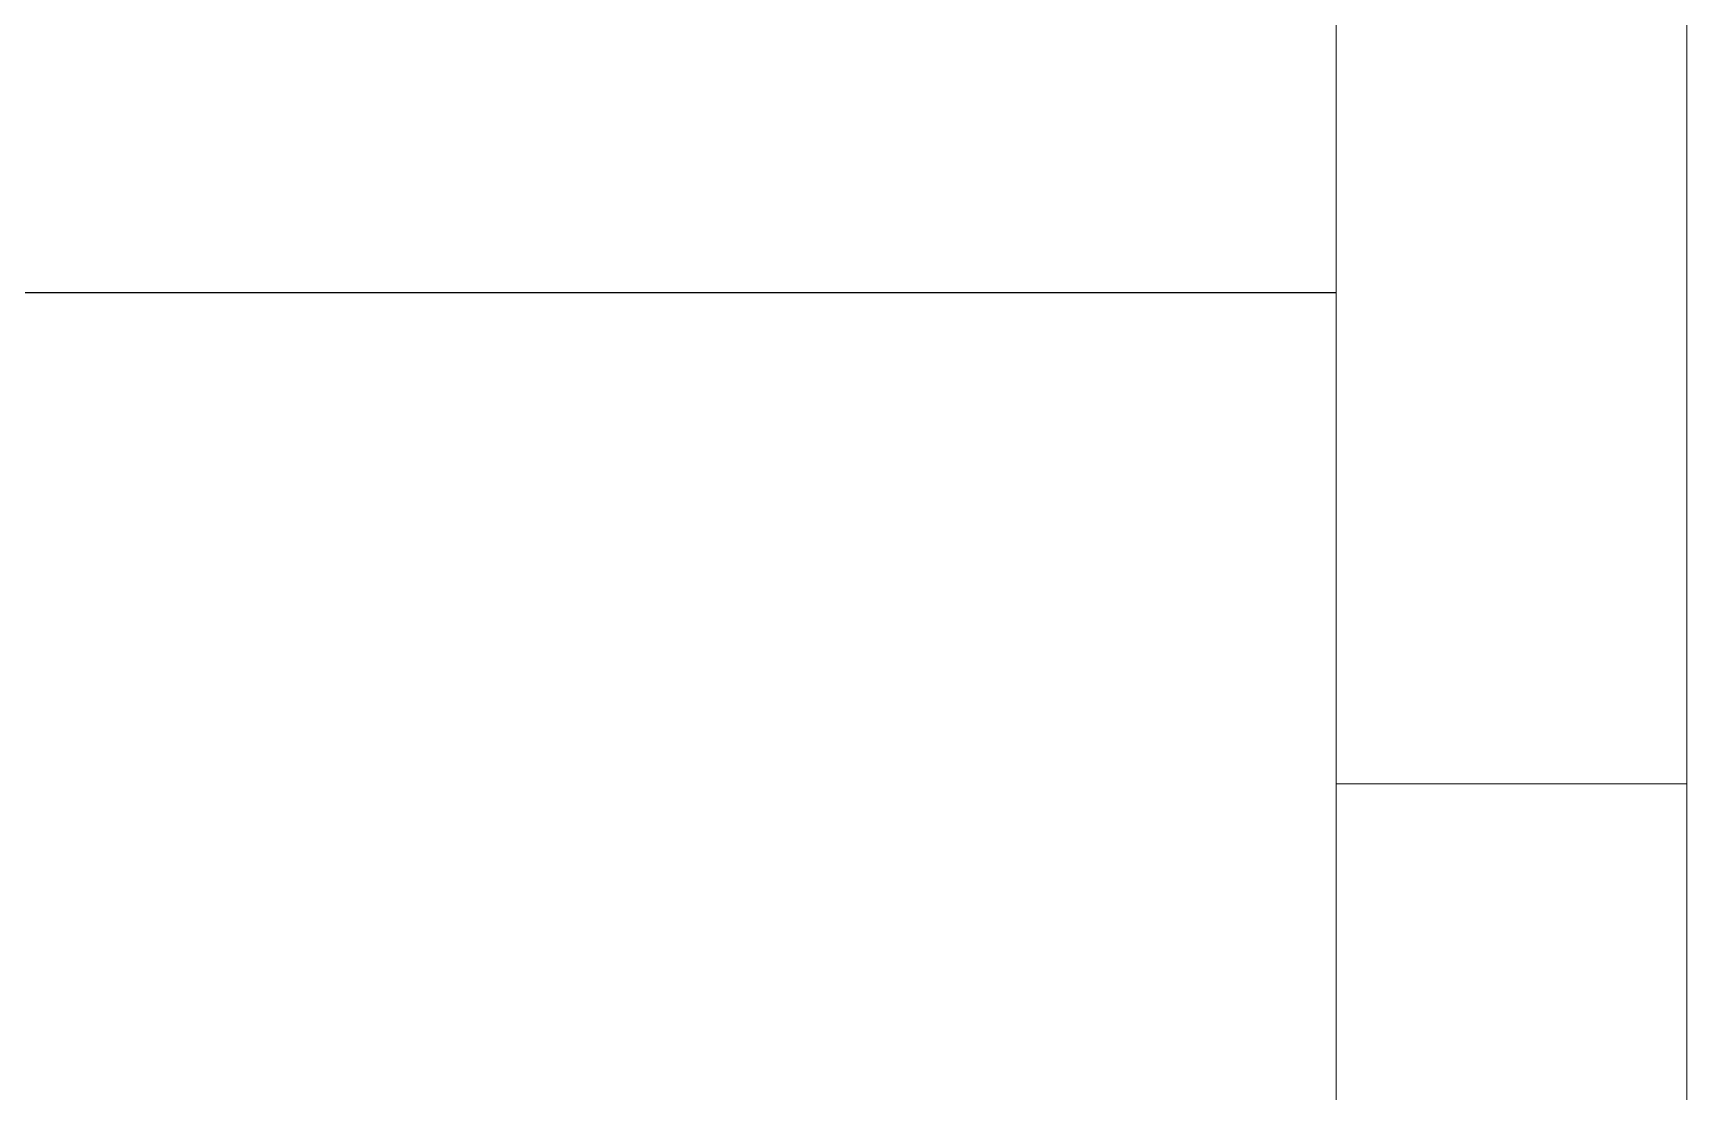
# Model space of a CAD drawing. Header units: inches. Extents: x -1128 to 651, y 96 to 845.
# Drawn here: x -848.58 to -837.03, y 651.4 to 658.79 of the extents above; entities that cross this region are included whole.
import ezdxf

# ---------------------------------------------------------------- set-up
doc = ezdxf.new("R2010")
doc.units = ezdxf.units.IN
doc.header["$MEASUREMENT"] = 0
doc.layers.add('Cables', color=7, linetype='Continuous', lineweight=0)
doc.layers.add('TEG BORDER', color=7, linetype='Continuous')

# ---------------------------------------------------------------- blocks, each defined once
blk = doc.blocks.new('TEG BORDER A2')
for p, q in [((589, 5), (589, 116)), ((594, 35), (589, 35))]:
    blk.add_line(p, q)
at = {"color": 5, "lineweight": 15}
blk.add_lwpolyline([(0, 420), (594, 420), (594, 0), (0, 0)], close=True, dxfattribs=at)
blk.add_lwpolyline([(5, 415), (589, 415), (589, 5), (5, 5)], close=True)
at = {"layer": 'TEG BORDER'}
blk.add_line((489, 42), (589, 42), dxfattribs=at)

msp = doc.modelspace()

# ---------------------------------------------------------------- block references
at = {"layer": 'Cables', "color": 0, "xscale": 0.4897326461023622, "yscale": 0.4897326461023622, "zscale": 0.4897326461023622}
msp.add_blockref('TEG BORDER A2', (-1127.935, 636.411), dxfattribs=at)

doc.saveas('drawing.dxf')
